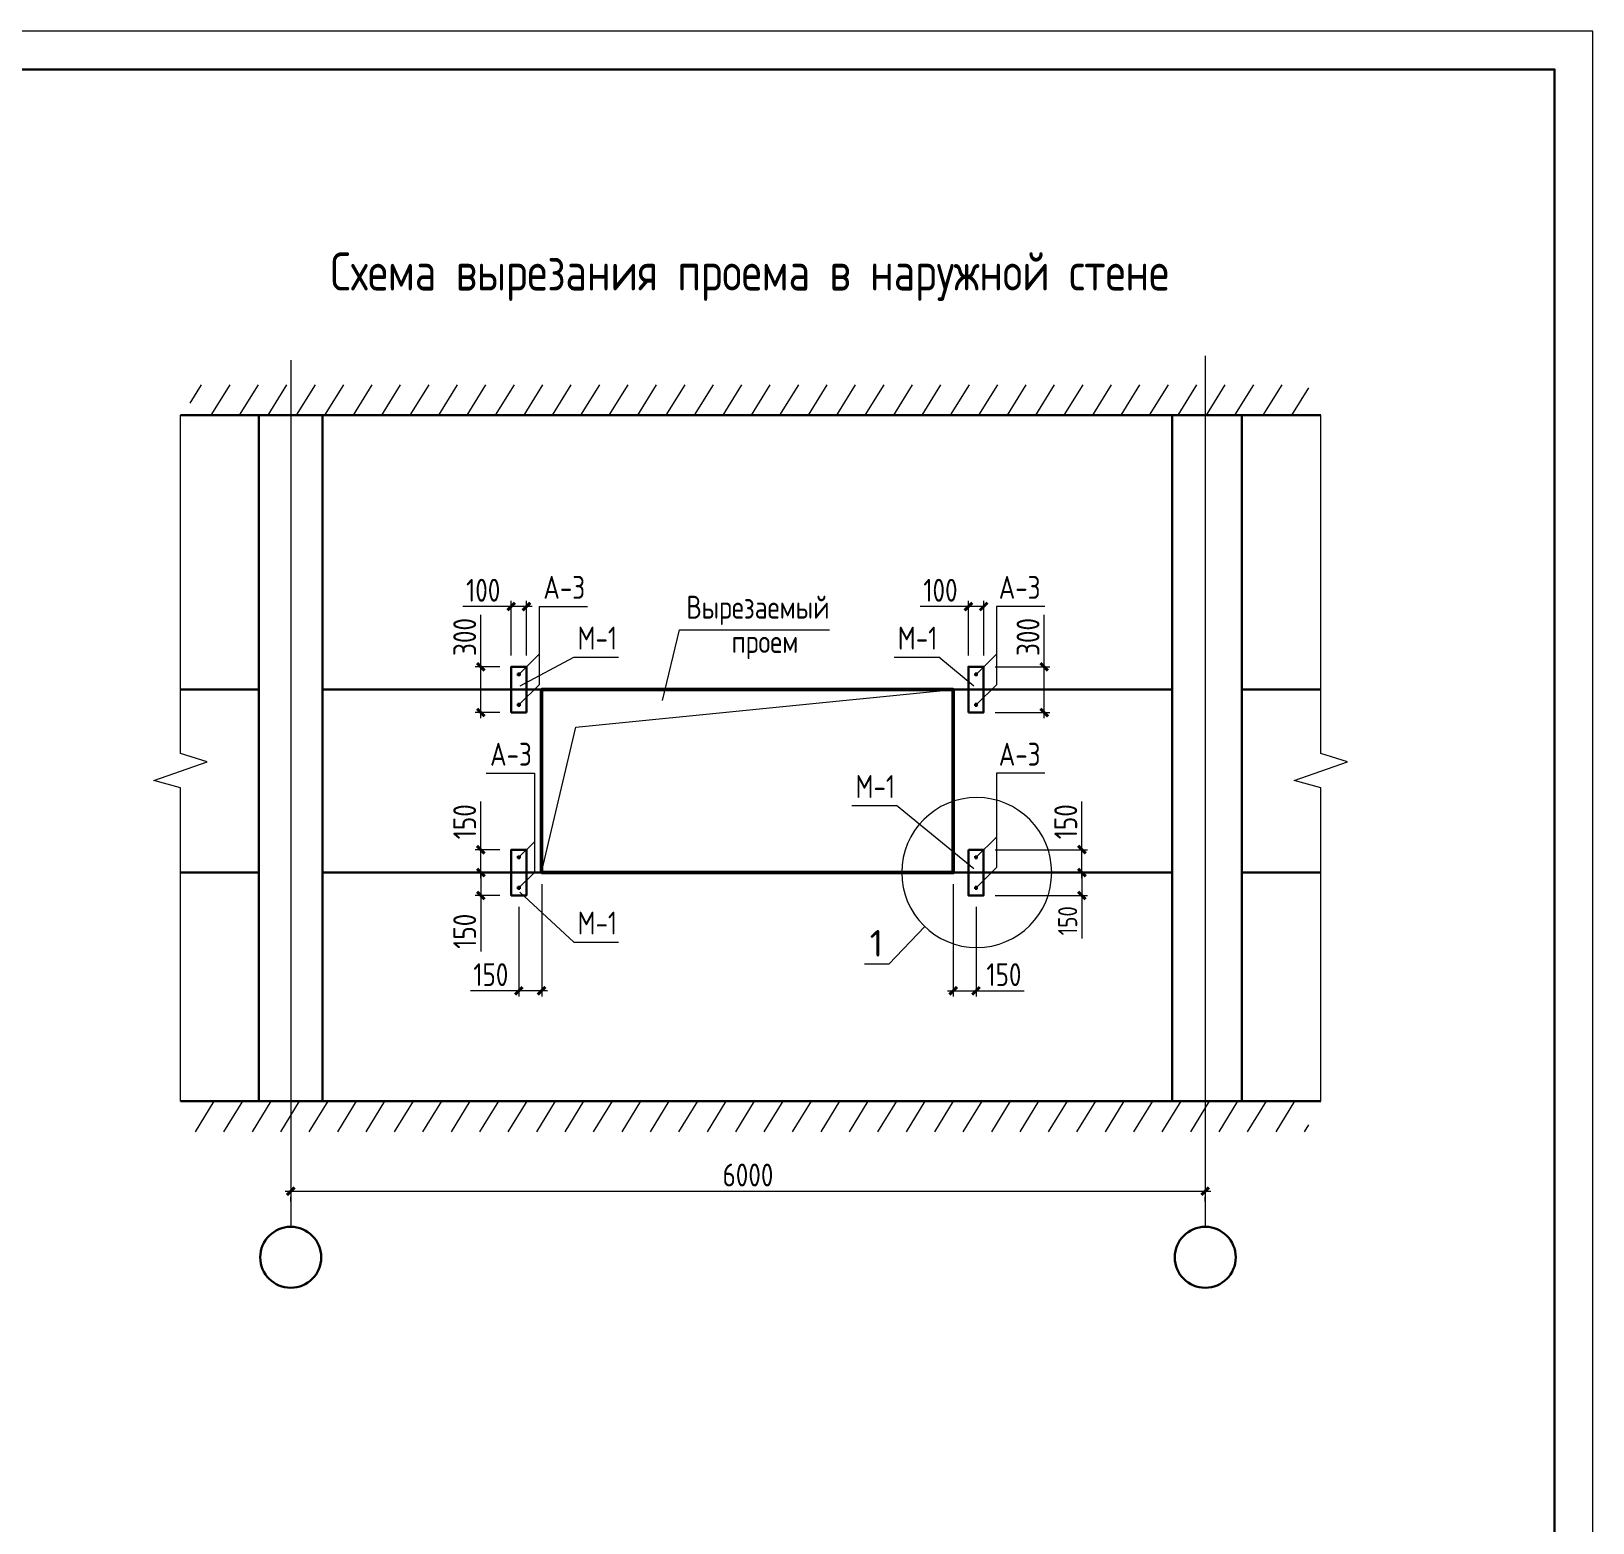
# Model space of a CAD drawing. Extents: x -965262 to 1142518, y -357520 to 71675.
# Drawn here: x 1122027 to 1142518, y -200256 to -180688 of the extents above; entities that cross this region are included whole.
import ezdxf

# ---------------------------------------------------------------- set-up
doc = ezdxf.new("R2010")
doc.units = 0
doc.header["$LTSCALE"] = 10
doc.linetypes.add('CENTER2', pattern=[28.575, 19.05, -3.175, 3.175, -3.175])
doc.layers.get('0').update_dxf_attribs({"linetype": 'CONTINUOUS', "lineweight": 30})
doc.layers.get('Defpoints').update_dxf_attribs({"linetype": 'CONTINUOUS'})
doc.styles.add('GOST 2.304', font='isocpeur.ttf', dxfattribs={"width": 0.75, "height": 250})
doc.styles.add('ГОСТ 2м', font='isocpeur.ttf', dxfattribs={"width": 0.8, "height": 250})
doc.dimstyles.new('Копия ГОСТ 2м', dxfattribs={"dimtxt": 250, "dimasz": 100, "dimexe": 75, "dimexo": 150, "dimgap": 62.5, "dimtad": 1, "dimdec": 0, "dimlfac": 0.5, "dimtxsty": 'ГОСТ 2м', "dimblk": 'ARCHTICK', "dimcen": 150, "dimdle": 75, "dimclrd": 256, "dimclre": 256, "dimclrt": 256, "dimadec": 0, "dimazin": 0, "dimtfac": 1, "dimtdec": 0, "dimtmove": 0, "dimatfit": 3, "dimldrblk": 'OBLIQUE', "dimfxl": 1, "dimlwd": 15, "dimlwe": 15, "dimarcsym": 0})
pattern_1 = [(58.310078, (19239.24, 90594.23), (-270.16187, 166.78973), [])]

# ---------------------------------------------------------------- blocks, each defined once
blk = doc.blocks.new('_ArchTick')
at = {"color": 0, "linetype": 'ByBlock', "lineweight": 0, "const_width": 0.4}
blk.add_lwpolyline([(-0.5, -0.5), (0.5, 0.5)], dxfattribs=at)
blk = doc.blocks.new('*D2506')
at = {"lineweight": 15, "transparency": 16777216}
for p, q in [((1135320, -189026), (1135320, -188345)), ((1134675, -189026), (1135395, -189026)), ((1135320, -189701), (1135320, -189026)), ((1134675, -189626), (1135395, -189626))]:
    blk.add_line(p, q, dxfattribs=at)
at = {"layer": 'Defpoints', "color": 0, "lineweight": 50, "transparency": 16777216}
for p in [(1134525, -189026), (1135320, -189026), (1134525, -189626)]:
    blk.add_point(p, dxfattribs=at)
at = {"lineweight": 15, "transparency": 16777216, "xscale": 100, "yscale": 100, "zscale": 100}
for p, rotation in [((1135320, -189026), 90), ((1135320, -189626), 270)]:
    blk.add_blockref('_ArchTick', p, dxfattribs=dict(at, rotation=rotation))
at = {"lineweight": 15, "transparency": 16777216, "insert": (1135107, -188635), "char_height": 250, "attachment_point": 5, "rotation": 90, "style": 'ГОСТ 2м'}
blk.add_mtext('{\\H1.2x;300}', dxfattribs=at)
blk = doc.blocks.new('_Oblique')
at = {"color": 0, "linetype": 'ByBlock', "lineweight": -2}
blk.add_line((-0.5, -0.5), (0.5, 0.5), dxfattribs=at)
blk = doc.blocks.new('*D2507')
at = {"lineweight": 15, "transparency": 16777216}
for p, q in [((1134325, -188235), (1133692, -188235)), ((1134525, -188235), (1134250, -188235)), ((1134325, -188876), (1134325, -188160)), ((1134525, -188876), (1134525, -188160))]:
    blk.add_line(p, q, dxfattribs=at)
at = {"layer": 'Defpoints', "color": 0, "lineweight": 50, "transparency": 16777216}
for p in [(1134525, -188235), (1134325, -189026), (1134525, -189026)]:
    blk.add_point(p, dxfattribs=at)
at = {"lineweight": 15, "transparency": 16777216, "xscale": 100, "yscale": 100, "zscale": 100, "rotation": 180}
blk.add_blockref('_ArchTick', (1134325, -188235), dxfattribs=at)
at = {"lineweight": 15, "transparency": 16777216, "xscale": 100, "yscale": 100, "zscale": 100}
blk.add_blockref('_ArchTick', (1134525, -188235), dxfattribs=at)
at = {"lineweight": 15, "transparency": 16777216, "insert": (1133958, -188022), "char_height": 250, "attachment_point": 5, "style": 'ГОСТ 2м'}
blk.add_mtext('{\\H1.2x;100}', dxfattribs=at)
blk = doc.blocks.new('*D2508')
at = {"lineweight": 15, "transparency": 16777216}
for p, q in [((1134125, -191876), (1134125, -193352)), ((1134425, -192176), (1134425, -193352)), ((1134050, -193277), (1134425, -193277)), ((1134425, -193277), (1135058, -193277))]:
    blk.add_line(p, q, dxfattribs=at)
at = {"layer": 'Defpoints', "color": 0, "lineweight": 50, "transparency": 16777216}
for p in [(1134125, -191726), (1134425, -192026), (1134425, -193277)]:
    blk.add_point(p, dxfattribs=at)
at = {"lineweight": 15, "transparency": 16777216, "xscale": 100, "yscale": 100, "zscale": 100, "rotation": 180}
blk.add_blockref('_ArchTick', (1134125, -193277), dxfattribs=at)
at = {"lineweight": 15, "transparency": 16777216, "xscale": 100, "yscale": 100, "zscale": 100}
blk.add_blockref('_ArchTick', (1134425, -193277), dxfattribs=at)
at = {"lineweight": 15, "transparency": 16777216, "insert": (1134791, -193065), "char_height": 250, "attachment_point": 5, "style": 'ГОСТ 2м'}
blk.add_mtext('{\\H1.2x;150}', dxfattribs=at)
blk = doc.blocks.new('*D2490')
at = {"lineweight": 15, "transparency": 16777216}
for p, q in [((1127927, -189026), (1127927, -188345)), ((1128175, -189026), (1127852, -189026)), ((1127927, -189701), (1127927, -189026)), ((1128175, -189626), (1127852, -189626))]:
    blk.add_line(p, q, dxfattribs=at)
at = {"layer": 'Defpoints', "color": 0, "lineweight": 50, "transparency": 16777216}
for p in [(1127927, -189026), (1128325, -189026), (1128325, -189626)]:
    blk.add_point(p, dxfattribs=at)
at = {"lineweight": 15, "transparency": 16777216, "xscale": 100, "yscale": 100, "zscale": 100}
for p, rotation in [((1127927, -189026), 90), ((1127927, -189626), 270)]:
    blk.add_blockref('_ArchTick', p, dxfattribs=dict(at, rotation=rotation))
at = {"lineweight": 15, "transparency": 16777216, "insert": (1127715, -188635), "char_height": 250, "attachment_point": 5, "rotation": 90, "style": 'ГОСТ 2м'}
blk.add_mtext('{\\H1.2x;300}', dxfattribs=at)
blk = doc.blocks.new('*D2491')
at = {"lineweight": 15, "transparency": 16777216}
for p, q in [((1128325, -188235), (1127692, -188235)), ((1128325, -188876), (1128325, -188160)), ((1128600, -188235), (1128325, -188235)), ((1128525, -188876), (1128525, -188160))]:
    blk.add_line(p, q, dxfattribs=at)
at = {"layer": 'Defpoints', "color": 0, "lineweight": 50, "transparency": 16777216}
for p in [(1128325, -188235), (1128325, -189026), (1128525, -189026)]:
    blk.add_point(p, dxfattribs=at)
at = {"lineweight": 15, "transparency": 16777216, "xscale": 100, "yscale": 100, "zscale": 100, "rotation": 180}
blk.add_blockref('_ArchTick', (1128325, -188235), dxfattribs=at)
at = {"lineweight": 15, "transparency": 16777216, "xscale": 100, "yscale": 100, "zscale": 100}
blk.add_blockref('_ArchTick', (1128525, -188235), dxfattribs=at)
at = {"lineweight": 15, "transparency": 16777216, "insert": (1127958, -188022), "char_height": 250, "attachment_point": 5, "style": 'ГОСТ 2м'}
blk.add_mtext('{\\H1.2x;100}', dxfattribs=at)
blk = doc.blocks.new('*D2492')
at = {"lineweight": 15, "transparency": 16777216}
for p, q in [((1128725, -191876), (1128725, -193352)), ((1128425, -192176), (1128425, -193352)), ((1128425, -193277), (1127792, -193277)), ((1128800, -193277), (1128425, -193277))]:
    blk.add_line(p, q, dxfattribs=at)
at = {"layer": 'Defpoints', "color": 0, "lineweight": 50, "transparency": 16777216}
for p in [(1128725, -191726), (1128425, -192026), (1128425, -193277)]:
    blk.add_point(p, dxfattribs=at)
at = {"lineweight": 15, "transparency": 16777216, "xscale": 100, "yscale": 100, "zscale": 100, "rotation": 180}
blk.add_blockref('_ArchTick', (1128425, -193277), dxfattribs=at)
at = {"lineweight": 15, "transparency": 16777216, "xscale": 100, "yscale": 100, "zscale": 100}
blk.add_blockref('_ArchTick', (1128725, -193277), dxfattribs=at)
at = {"lineweight": 15, "transparency": 16777216, "insert": (1128058, -193065), "char_height": 250, "attachment_point": 5, "style": 'ГОСТ 2м'}
blk.add_mtext('{\\H1.2x;150}', dxfattribs=at)
blk = doc.blocks.new('*D2493')
at = {"lineweight": 15, "transparency": 16777216}
for p, q in [((1134675, -191726), (1135889, -191726)), ((1135814, -191726), (1135814, -192101)), ((1134675, -192026), (1135889, -192026)), ((1135814, -192026), (1135814, -192591))]:
    blk.add_line(p, q, dxfattribs=at)
at = {"layer": 'Defpoints', "color": 0, "lineweight": 50, "transparency": 16777216}
for p in [(1134525, -191726), (1135814, -191726), (1134525, -192026)]:
    blk.add_point(p, dxfattribs=at)
at = {"lineweight": 15, "transparency": 16777216, "xscale": 100, "yscale": 100, "zscale": 100}
for p, rotation in [((1135814, -191726), 90), ((1135814, -192026), 270)]:
    blk.add_blockref('_ArchTick', p, dxfattribs=dict(at, rotation=rotation))
at = {"lineweight": 15, "transparency": 16777216, "insert": (1135627, -192358), "char_height": 250, "attachment_point": 5, "rotation": 90, "style": 'ГОСТ 2м'}
blk.add_mtext('150', dxfattribs=at)
blk = doc.blocks.new('*D2494')
at = {"lineweight": 15, "transparency": 16777216}
for p, q in [((1135814, -191426), (1135814, -190793)), ((1134675, -191426), (1135889, -191426)), ((1135814, -191801), (1135814, -191426)), ((1134675, -191726), (1135889, -191726))]:
    blk.add_line(p, q, dxfattribs=at)
at = {"layer": 'Defpoints', "color": 0, "lineweight": 50, "transparency": 16777216}
for p in [(1134525, -191426), (1135814, -191426), (1134525, -191726)]:
    blk.add_point(p, dxfattribs=at)
at = {"lineweight": 15, "transparency": 16777216, "xscale": 100, "yscale": 100, "zscale": 100}
for p, rotation in [((1135814, -191426), 90), ((1135814, -191726), 270)]:
    blk.add_blockref('_ArchTick', p, dxfattribs=dict(at, rotation=rotation))
at = {"lineweight": 15, "transparency": 16777216, "insert": (1135602, -191059), "char_height": 250, "attachment_point": 5, "rotation": 90, "style": 'ГОСТ 2м'}
blk.add_mtext('{\\H1.2x;150}', dxfattribs=at)
blk = doc.blocks.new('*D2495')
at = {"lineweight": 15, "transparency": 16777216}
for p, q in [((1128175, -191726), (1127852, -191726)), ((1127927, -191726), (1127927, -192101)), ((1128175, -192026), (1127852, -192026)), ((1127927, -192026), (1127927, -192763))]:
    blk.add_line(p, q, dxfattribs=at)
at = {"layer": 'Defpoints', "color": 0, "lineweight": 50, "transparency": 16777216}
for p in [(1127927, -191726), (1128325, -191726), (1128325, -192026)]:
    blk.add_point(p, dxfattribs=at)
at = {"lineweight": 15, "transparency": 16777216, "xscale": 100, "yscale": 100, "zscale": 100}
for p, rotation in [((1127927, -191726), 90), ((1127927, -192026), 270)]:
    blk.add_blockref('_ArchTick', p, dxfattribs=dict(at, rotation=rotation))
at = {"lineweight": 15, "transparency": 16777216, "insert": (1127715, -192496), "char_height": 250, "attachment_point": 5, "rotation": 90, "style": 'ГОСТ 2м'}
blk.add_mtext('{\\H1.2x;150}', dxfattribs=at)
blk = doc.blocks.new('*D2496')
at = {"lineweight": 15, "transparency": 16777216}
for p, q in [((1127927, -191426), (1127927, -190793)), ((1128175, -191426), (1127852, -191426)), ((1127927, -191801), (1127927, -191426)), ((1128175, -191726), (1127852, -191726))]:
    blk.add_line(p, q, dxfattribs=at)
at = {"layer": 'Defpoints', "color": 0, "lineweight": 50, "transparency": 16777216}
for p in [(1127927, -191426), (1128325, -191426), (1128325, -191726)]:
    blk.add_point(p, dxfattribs=at)
at = {"lineweight": 15, "transparency": 16777216, "xscale": 100, "yscale": 100, "zscale": 100}
for p, rotation in [((1127927, -191426), 90), ((1127927, -191726), 270)]:
    blk.add_blockref('_ArchTick', p, dxfattribs=dict(at, rotation=rotation))
at = {"lineweight": 15, "transparency": 16777216, "insert": (1127715, -191059), "char_height": 250, "attachment_point": 5, "rotation": 90, "style": 'ГОСТ 2м'}
blk.add_mtext('{\\H1.2x;150}', dxfattribs=at)
blk = doc.blocks.new('*D2402')
at = {"lineweight": 15, "transparency": 16777216}
for p, q in [((1125357, -195907), (1137507, -195907)), ((1125432, -196042), (1125432, -195982)), ((1137432, -196042), (1137432, -195982))]:
    blk.add_line(p, q, dxfattribs=at)
at = {"layer": 'Defpoints', "color": 0, "lineweight": 50, "transparency": 16777216}
for p in [(1125432, -195892), (1137432, -195892), (1137432, -195907)]:
    blk.add_point(p, dxfattribs=at)
at = {"lineweight": 15, "transparency": 16777216, "xscale": 100, "yscale": 100, "zscale": 100, "rotation": 180}
blk.add_blockref('_ArchTick', (1125432, -195907), dxfattribs=at)
at = {"lineweight": 15, "transparency": 16777216, "xscale": 100, "yscale": 100, "zscale": 100}
blk.add_blockref('_ArchTick', (1137432, -195907), dxfattribs=at)
at = {"lineweight": 15, "transparency": 16777216, "insert": (1131432, -195694), "char_height": 250, "attachment_point": 5, "style": 'ГОСТ 2м'}
blk.add_mtext('{\\H1.2x;6000}', dxfattribs=at)

msp = doc.modelspace()

# ---------------------------------------------------------------- hatches: boundary and pattern name
at = {"lineweight": 15}
h = msp.add_hatch(dxfattribs=at)
h.set_pattern_fill('MCSHATCHBH', color=256, scale=100, angle=2533.31008, style=0, pattern_type=2)
h.set_pattern_definition(pattern_1)
h.paths.add_polyline_path([(1124113.9, -185725.7), (1138790.3, -185725.7), (1138790.3, -185725.7), (1138790.3, -185325.7), (1124113.9, -185325.7)], flags=0)
h = msp.add_hatch(dxfattribs=at)
h.set_pattern_fill('MCSHATCHBH', color=256, scale=100, angle=2533.31008, style=0, pattern_type=2)
h.set_pattern_definition(pattern_1)
h.paths.add_polyline_path([(1124113.9, -194725.7), (1138790.3, -194725.7), (1138790.3, -194725.7), (1138790.3, -195125.7), (1124113.9, -195125.7)], flags=0)

# ---------------------------------------------------------------- linework, layer by layer
at = {"linetype": 'CENTER2', "lineweight": 9, "ltscale": 0.01}
for p, q in [((1125432.4, -185002.5, 9801.8), (1125432.4, -196373.8, 9801.8)), ((1137432.4, -184948.1, 9801.8), (1137432.4, -196373.8, 9801.8))]:
    msp.add_line(p, q, dxfattribs=at)
at = {"lineweight": 15}
for p, q in [((1128694, -188234.6, 9801.8), (1128694, -189261, 9801.8)), ((1128694, -188234.6, 9801.8), (1129328.5, -188234.6, 9801.8)), ((1134694, -188234.6, 9801.8), (1134694, -189261, 9801.8)), ((1135328.5, -188234.6, 9801.8), (1134694, -188234.6, 9801.8)), ((1130310.8, -189469.3, 9801.8), (1130531.9, -188539.7, 9801.8)), ((1130531.9, -188539.7, 9801.8), (1132501.5, -188539.7, 9801.8)), ((1128424.9, -189125.7, 9801.8), (1128694, -188861, 9801.8)), ((1128444.8, -189276.1, 9801.8), (1129148.1, -188900, 9801.8)), ((1129148.1, -188900, 9801.8), (1129732.2, -188900, 9801.8)), ((1133351, -188900, 9801.8), (1133935, -188900, 9801.8)), ((1134396.3, -189278.4, 9801.8), (1133935, -188900, 9801.8)), ((1134424.9, -189125.7, 9801.8), (1134694, -188861, 9801.8)), ((1128424.9, -189525.7, 9801.8), (1128694, -189261, 9801.8)), ((1134424.9, -189525.7, 9801.8), (1134694, -189261, 9801.8)), ((1127994.8, -190423.3, 9801.8), (1128629.3, -190423.3, 9801.8)), ((1128629.3, -190423.3, 9801.8), (1128629.3, -191724.7, 9801.8)), ((1134694, -190423.3, 9801.8), (1134694, -191661, 9801.8)), ((1135328.5, -190423.3, 9801.8), (1134694, -190423.3, 9801.8)), ((1132796.3, -190847, 9801.8), (1133380.3, -190847, 9801.8)), ((1134396.3, -191678.4, 9801.8), (1133380.3, -190847, 9801.8)), ((1128424.9, -191525.7, 9801.8), (1128629.3, -191324.7, 9801.8)), ((1134424.9, -191525.7, 9801.8), (1134694, -191261, 9801.8)), ((1128424.9, -191925.7, 9801.8), (1128629.3, -191724.7, 9801.8)), ((1134424.9, -191925.7, 9801.8), (1134694, -191661, 9801.8)), ((1128439.6, -191982.8, 9801.8), (1129148.1, -192637.9, 9801.8)), ((1133752.6, -192435.7, 9801.8), (1133279.1, -192929.2, 9801.8)), ((1129148.1, -192637.9, 9801.8), (1129732.2, -192637.9, 9801.8)), ((1133279.1, -192929.2, 9801.8), (1132960.3, -192929.2, 9801.8))]:
    msp.add_line(p, q, dxfattribs=at)
at = {"lineweight": 15, "elevation": 9801.8}
msp.add_lwpolyline([(1058417.6, -240087.8), (1142517.6, -240087.8), (1142517.6, -180687.8), (1058417.6, -180687.8)], close=True, dxfattribs=at)
msp.add_lwpolyline([(1058417.6, -240087.8), (1142517.6, -240087.8), (1142517.6, -180687.8), (1058417.6, -180687.8)], close=True, dxfattribs=at)
at = {"elevation": 9801.8}
msp.add_lwpolyline([(1060417.6, -239587.8), (1142017.6, -239587.8), (1142017.6, -181187.8), (1060417.6, -181187.8)], close=True, dxfattribs=at)
msp.add_lwpolyline([(1060417.6, -239587.8), (1142017.6, -239587.8), (1142017.6, -181187.8), (1060417.6, -181187.8)], close=True, dxfattribs=at)
at = {"color": 5, "lineweight": 15, "elevation": 9801.8}
for points in [[(1123984.8, -194725.7), (1123984.8, -190613.4), (1123635.5, -190516.4), (1124334.1, -190273.1), (1123984.8, -190164.4), (1123984.8, -185725.7)], [(1138948.4, -194725.7), (1138948.4, -190613.4), (1138599.1, -190516.4), (1139297.7, -190273.1), (1138948.4, -190164.4), (1138948.4, -185725.7)]]:
    msp.add_lwpolyline(points, dxfattribs=at)
at = {"linetype": 'Continuous', "elevation": 9801.8}
for points in [[(1123984.8, -185725.7), (1138948.4, -185725.7)], [(1125432.4, -194725.7), (1138948.4, -194725.7)]]:
    msp.add_lwpolyline(points, dxfattribs=at)
at = {"elevation": 9801.8}
for points in [[(1125015.4, -185725.7), (1125015.4, -194725.7)], [(1125849.4, -185725.7), (1125849.4, -194725.7)], [(1137000.4, -185725.7), (1137000.4, -194725.7)], [(1137913, -185725.7), (1137913, -194725.7)], [(1123984.8, -189325.7), (1125015.4, -189325.7)], [(1125849.4, -189325.7), (1137000.4, -189325.7)], [(1137913, -189325.7), (1138948.4, -189325.7)], [(1123984.8, -191725.7), (1125015.4, -191725.7)], [(1125849.4, -191725.7), (1137000.4, -191725.7)], [(1137913, -191725.7), (1138948.4, -191725.7)], [(1123984.8, -194725.7), (1138948.4, -194725.7)]]:
    msp.add_lwpolyline(points, dxfattribs=at)
at = {"lineweight": 30, "elevation": 9801.8}
for points in [[(1125432.4, -185725.7), (1138948.4, -185725.7)], [(1128724.9, -189325.7), (1128724.9, -191725.7)], [(1128724.9, -189325.7), (1134124.9, -189325.7)], [(1128724.9, -189325.7), (1128724.9, -191725.7)], [(1134124.9, -189325.7), (1134124.9, -191725.7)], [(1128724.9, -191725.7), (1134124.9, -191725.7)]]:
    msp.add_lwpolyline(points, dxfattribs=at)
at = {"color": 1, "lineweight": 30, "elevation": 9801.8}
for points in [[(1128524.9, -189625.7), (1128524.9, -189025.7), (1128324.9, -189025.7), (1128324.9, -189625.7)], [(1134324.9, -189625.7), (1134324.9, -189025.7), (1134524.9, -189025.7), (1134524.9, -189625.7)], [(1128524.9, -191425.7), (1128524.9, -192025.7), (1128324.9, -192025.7), (1128324.9, -191425.7)], [(1134324.9, -191425.7), (1134324.9, -192025.7), (1134524.9, -192025.7), (1134524.9, -191425.7)]]:
    msp.add_lwpolyline(points, close=True, dxfattribs=at)
at = {"color": 1, "elevation": 9801.8}
for points in [[(1128399.9, -189125.7), (1128449.9, -189125.7)], [(1128424.9, -189100.7), (1128424.9, -189150.7)], [(1134449.9, -189125.7), (1134399.9, -189125.7)], [(1134424.9, -189100.7), (1134424.9, -189150.7)], [(1128399.9, -189525.7), (1128449.9, -189525.7)], [(1128424.9, -189550.7), (1128424.9, -189500.7)], [(1134449.9, -189525.7), (1134399.9, -189525.7)], [(1134424.9, -189550.7), (1134424.9, -189500.7)], [(1128399.9, -191525.7), (1128449.9, -191525.7)], [(1128424.9, -191500.7), (1128424.9, -191550.7)], [(1134449.9, -191525.7), (1134399.9, -191525.7)], [(1134424.9, -191500.7), (1134424.9, -191550.7)], [(1128399.9, -191925.7), (1128449.9, -191925.7)], [(1128424.9, -191950.7), (1128424.9, -191900.7)], [(1134449.9, -191925.7), (1134399.9, -191925.7)], [(1134424.9, -191950.7), (1134424.9, -191900.7)]]:
    msp.add_lwpolyline(points, dxfattribs=at)
at = {"lineweight": 15, "elevation": 9801.8}
msp.add_lwpolyline([(1128724.9, -191725.7), (1129173.5, -189816.9), (1134124.9, -189325.7)], dxfattribs=at)
at = {"lineweight": 50, "elevation": 9801.8}
msp.add_lwpolyline([(1128724.9, -191725.7), (1134124.9, -191725.7), (1134124.9, -189325.7), (1128724.9, -189325.7)], close=True, dxfattribs=at)
at = {"lineweight": 15, "elevation": 9801.8}
msp.add_lwpolyline([(1133449.9, -191725.7, 1), (1135417.9, -191725.7, 1)], format="xyb", close=True, dxfattribs=at)
for centre in [(1125432.4, -196773.8, 9801.8), (1137432.4, -196773.8, 9801.8)]:
    msp.add_circle(centre, 400)

# ---------------------------------------------------------------- texts
at = {"lineweight": 0, "style": 'GOST 2.304', "width": 0.8}
msp.add_text('Схема вырезания проема в наружной стене', height=500, dxfattribs=at).set_placement((1125954.1, -184089.7, 9801.8))
at = {"lineweight": 15, "style": 'GOST 2.304', "width": 0.8}
for s, p in [('А-3', (1128747.5, -188134.6, 9801.8)), ('А-3', (1134723.1, -188134.6, 9801.8)), ('Вырезаемый ', (1130623.4, -188394.7, 9801.8)), ('М-1', (1129195, -188800, 9801.8)), ('М-1', (1133397.9, -188800, 9801.8)), ('проем', (1131217.2, -188844.7, 9801.8)), ('А-3', (1128048.3, -190323.3, 9801.8)), ('А-3', (1134723.1, -190323.3, 9801.8)), ('М-1', (1132843.1, -190747, 9801.8)), ('М-1', (1129195, -192537.9, 9801.8))]:
    msp.add_text(s, height=300, dxfattribs=at).set_placement(p)
at = {"lineweight": 15, "style": 'GOST 2.304'}
msp.add_text('1', height=350, dxfattribs=at).set_placement((1133030, -192829.2, 9801.8))

# ---------------------------------------------------------------- dimensions: what is measured, and where the dimension line sits
at = {"lineweight": 15}
for base, p1, p2, angle, picture, middle in [((1128324.9, -188234.6, 9801.8), (1128524.9, -189025.7, 9801.8), (1128324.9, -189025.7, 9801.8), 180, '*D2491', (1127958.4, -188234.6, 9801.8)), ((1127927.2, -189025.7, 9801.8), (1128324.9, -189625.7, 9801.8), (1128324.9, -189025.7, 9801.8), 90, '*D2490', (1127927.2, -188635.2, 9801.8)), ((1135319.9, -189025.7, 9801.8), (1134524.9, -189625.7, 9801.8), (1134524.9, -189025.7, 9801.8), 90, '*D2506', (1135319.9, -188635.2, 9801.8)), ((1127927.2, -191425.7, 9801.8), (1128324.9, -191725.7, 9801.8), (1128324.9, -191425.7, 9801.8), 90, '*D2496', (1127927.2, -191059.2, 9801.8)), ((1135814.1, -191425.7, 9801.8), (1134524.9, -191725.7, 9801.8), (1134524.9, -191425.7, 9801.8), 90, '*D2494', (1135814.1, -191059.2, 9801.8)), ((1127927.2, -191725.7, 9801.8), (1128324.9, -192025.7, 9801.8), (1128324.9, -191725.7, 9801.8), 90, '*D2495', (1127927.2, -192496.3, 9801.8))]:
    dim = msp.add_linear_dim(base=base, p1=p1, p2=p2, angle=angle, text='{\\H1.2x;<>}', dimstyle='Копия ГОСТ 2м', dxfattribs=at)
    dim.commit()
    dim.dimension.update_dxf_attribs({"geometry": picture, "text_midpoint": middle, "dimtype": 160})
dim = msp.add_linear_dim(base=(1134524.9, -188234.6, 9801.8), p1=(1134324.9, -189025.7, 9801.8), p2=(1134524.9, -189025.7, 9801.8), text='{\\H1.2x;<>}', dimstyle='Копия ГОСТ 2м', dxfattribs=at)
dim.commit()
dim.dimension.update_dxf_attribs({"geometry": '*D2507', "text_midpoint": (1133958.4, -188234.6, 9801.8), "dimtype": 160})
dim = msp.add_linear_dim(base=(1128424.9, -193277.5, 9801.8), p1=(1128724.9, -191725.7, 9801.8), p2=(1128424.9, -192025.7, 9801.8), angle=180, text='{\\H1.2x;<>}', dimstyle='Копия ГОСТ 2м', dxfattribs=at)
dim.commit()
dim.dimension.update_dxf_attribs({"geometry": '*D2492', "text_midpoint": (1128058.4, -193065, 9801.8)})
for base, p1, p2, picture, middle in [((1134424.9, -193277.5, 9801.8), (1134124.9, -191725.7, 9801.8), (1134424.9, -192025.7, 9801.8), '*D2508', (1134791.4, -193065, 9801.8)), ((1137432.4, -195906.7, 9801.8), (1125432.4, -195891.9, 9801.8), (1137432.4, -195891.9, 9801.8), '*D2402', (1131432.4, -195694.2, 9801.8))]:
    dim = msp.add_linear_dim(base=base, p1=p1, p2=p2, text='{\\H1.2x;<>}', dimstyle='Копия ГОСТ 2м', dxfattribs=at)
    dim.commit()
    dim.dimension.update_dxf_attribs({"geometry": picture, "text_midpoint": middle})
dim = msp.add_linear_dim(base=(1135814.1, -191725.7, 9801.8), p1=(1134524.9, -192025.7, 9801.8), p2=(1134524.9, -191725.7, 9801.8), angle=90, dimstyle='Копия ГОСТ 2м', dxfattribs=at)
dim.commit()
dim.dimension.update_dxf_attribs({"geometry": '*D2493', "text_midpoint": (1135814.1, -192358.2, 9801.8), "dimtype": 160})

doc.saveas('drawing.dxf')
